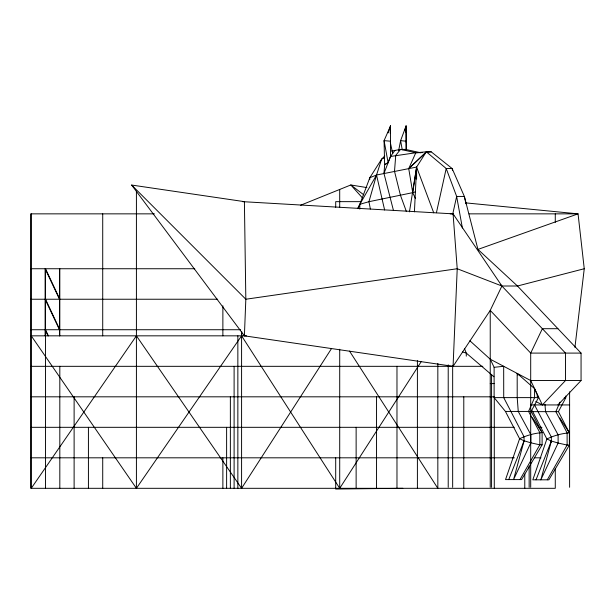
<?xml version="1.0" encoding="UTF-8"?>
<svg xmlns="http://www.w3.org/2000/svg" width="615" height="615" viewBox="0 0 615 615"><rect width="100%" height="100%" fill="white"/><g stroke="black" fill="none" stroke-linecap="round" stroke-linejoin="round"><path stroke-width="0.92" d="M406.354 150.168L406.077 125.967L400.611 140.627L398.62 150.706M359.79 209.1L359.852 204.295L369.815 177.712L381.646 159.108L384.782 155.941M369.746 179.634L369.815 177.712L376.526 175.021L416.601 167.072L426.326 151.82L431.192 151.82L452.133 168.518L464.363 196.431L477.947 249.413L517.469 286.006L581.06 353.095L581.06 380.539L557.936 404.939M244.401 335.836L245.831 299.236L244.401 201.651L131.648 185.046L244.401 335.836L453.071 366.325L490.232 310.398L501.909 286.006L453.071 213.851L242.525 201.651M390.21 133.294L390.51 125.967L384.075 140.627L384.613 164.582L388.088 162.56L390.51 156.464L394.876 150.452M453.071 366.325L457.222 268.74L453.071 213.851L450.218 213.851M414.425 211.86L416.601 167.072L433.729 212.828M405.6 132.379L406.077 125.967L404.824 130.549M393.416 210.307L383.968 173.453L384.69 164.72L388.057 162.829M574.933 347.383L584.25 268.74L578.054 213.851L465.463 202.858M390.256 127.797L390.51 125.967L388.165 132.863M406.169 142.472L406.446 140.627L406.077 141.212L400.611 140.627L402.248 149.791M415.433 198.53L412.742 192.649L416.601 167.072L416.601 179.08M409.452 211.883L416.601 167.072M436.427 212.713L446.206 168.518L426.326 151.82L415.802 152.751L390.51 156.464L383.968 173.453M452.778 213.928L456.653 196.431L446.206 168.518L452.133 168.518L452.54 170.363M508.736 479.592L524.095 440.809L523.995 436.696L503.723 397.621L503.677 366.286L494.122 367.316L490.232 359.198L469.883 340.772M536.011 479.823L551.378 441.032L551.278 436.927L534.212 404.339M358.038 208.646L359.852 204.295L376.526 175.021L381.646 159.108L384.56 157.84M523.342 442.531L524.095 440.809L530.83 442.815L539.832 444.829L542.107 444.829L542.107 432.629L531.145 411.427L538.479 397.621L534.581 388.665L517.184 373.413L517.207 397.621L518.253 411.427L530.83 434.636L530.83 442.815L513.548 479.592L524.095 440.809L519.606 438.726L505.43 411.427L494.122 397.621L494.122 367.316M559.981 402.164L555.837 411.65L567.115 432.852L567.115 445.052L547.273 479.823M550.625 442.754L551.378 441.032L558.113 443.046L567.115 445.052L569.382 445.052L569.382 432.852L558.428 411.65L565.762 397.844L565.754 396.014M422.582 152.582L415.802 152.751L408.737 168.664L412.742 192.649L368.954 201.697L359.852 204.295L357.623 208.546M519.99 479.592L539.832 444.829L539.832 432.629L528.554 411.427L534.589 397.621L534.581 388.665M569.382 445.052L548.888 479.823L532.821 479.823L546.881 438.956C553.9 435.643 561.664 433.421 569.382 432.852L559.727 417.931M31.242 213.851L31.242 488.31L136.415 335.836L241.587 488.31L331.447 348.674M31.242 335.836L136.415 488.31L241.587 335.836L339.711 488.31L421.306 361.512M535.842 401.495L542.369 404.939L565.493 380.539L565.493 353.095L500.587 284.653M426.326 151.82L408.737 168.664L425.841 152.589M300.612 205.241L350.811 184.969L366.909 187.59M477.947 249.413L578.054 213.851L469.122 213.851M412.742 192.649L415.056 191.942M584.25 268.74L517.469 286.006L501.909 286.006L457.222 268.74L245.831 299.236L131.648 185.046M391.617 151.059L400.565 149.391L405.431 149.391L420.668 152.751M403.801 149.691L405.431 149.391M426.41 152.243L431.192 151.82M402.802 488.31L335.659 489.033L335.659 488.31M361.466 201.651L335.705 201.651L335.705 207.278M154.403 213.851L30.75 213.851L30.75 488.31L555.276 488.31L555.276 468.299M30.75 268.74L194.74 268.74M30.75 299.236L217.687 299.236M557.936 328.702L542.369 328.702L530.699 353.095L530.699 487.28M30.75 329.732L240.626 329.732M30.75 335.836L246.492 335.836M581.06 353.095L530.699 353.095L490.232 310.398L490.232 487.28M31.242 366.325L482.852 366.325M490.232 359.198L530.699 380.539L581.06 380.539M490.232 383.591L494.122 383.591M31.242 396.821L241.587 396.821M241.772 396.821L494.283 396.821M494.122 397.621L538.479 397.621M564.201 397.844L565.762 397.844M530.699 404.939L569.605 404.939M505.43 411.427L531.145 411.427M531.521 410.197L532.713 411.65L558.428 411.65M31.242 427.317L514.301 427.317M539.078 427.317L541.938 427.317M31.242 457.814L514.301 457.814M534.312 457.814L540.985 457.814M390.51 141.212L384.075 140.627L388.088 162.56M415.802 152.751L400.565 149.391L395.737 155.395L394.507 171.308L400.457 195.293L406.415 211.598M462.603 351.988L466.278 353.095L493.907 376.749M540.439 444.322L542.107 444.829L521.612 479.592L505.538 479.592L519.606 438.726C526.617 435.42 534.389 433.198 542.107 432.629L532.444 417.708M536.857 395.945L538.479 396.798M363.811 194.855L350.811 184.969L362.312 197.769M349.52 351.08L437.834 488.31L437.834 363.473M532.713 411.65L546.881 438.956L551.378 441.032L540.831 479.823L558.113 443.046L558.113 434.866L545.536 411.65L544.975 404.286M530.699 380.539L542.369 404.939M59.494 299.236L45.118 268.74L45.118 335.836M45.118 299.236L59.494 329.732M45.118 329.732L47.993 335.836M517.184 373.413L517.938 375.027M59.816 299.236L45.525 268.74L45.525 488.31M45.525 299.236L59.816 329.732M45.525 329.732L48.385 335.836M464.54 348.736L466.278 353.095L466.278 356.147M453.071 213.851L453.732 215.627M384.629 209.999L376.526 175.021L368.954 201.697L370.361 209.031M465.993 203.796L464.363 196.431L456.653 196.431L462.395 228.034M390.31 142.457L392.693 153.458M569.605 391.801L569.605 487.28M555.276 213.851L555.276 222.369M529.146 466.155L529.146 487.28M524.779 474.019L524.779 488.31M494.283 397.774L494.283 488.31M491.57 374.55L491.57 487.28M463.787 396.821L463.787 488.31M452.663 365.956L452.663 487.28M448.212 364.818L448.212 487.28M417.401 360.613L417.401 488.31M406.077 125.967L406.077 149.791M396.975 366.325L396.975 488.31M390.51 125.967L390.51 156.464M376.549 396.821L376.549 488.31M356.131 427.317L356.131 488.31M339.703 189.451L339.703 207.278M339.711 349.259L339.711 488.31M335.705 457.814L335.705 488.31M241.633 331.477L241.633 335.836M241.587 331.477L241.587 488.31M237.851 335.836L237.851 488.31M234.107 366.325L234.107 488.31M230.364 396.821L230.364 488.31M226.62 427.317L226.62 488.31M222.876 305.809L222.876 335.836M222.876 457.814L222.876 488.31M136.415 191.327L136.415 488.31M102.72 213.851L102.72 335.836M102.72 457.814L102.72 488.31M88.422 427.317L88.422 488.31M74.115 396.821L74.115 488.31M59.816 268.74L59.816 335.836M59.816 366.325L59.816 488.31M59.494 268.74L59.494 335.836"/></g></svg>
